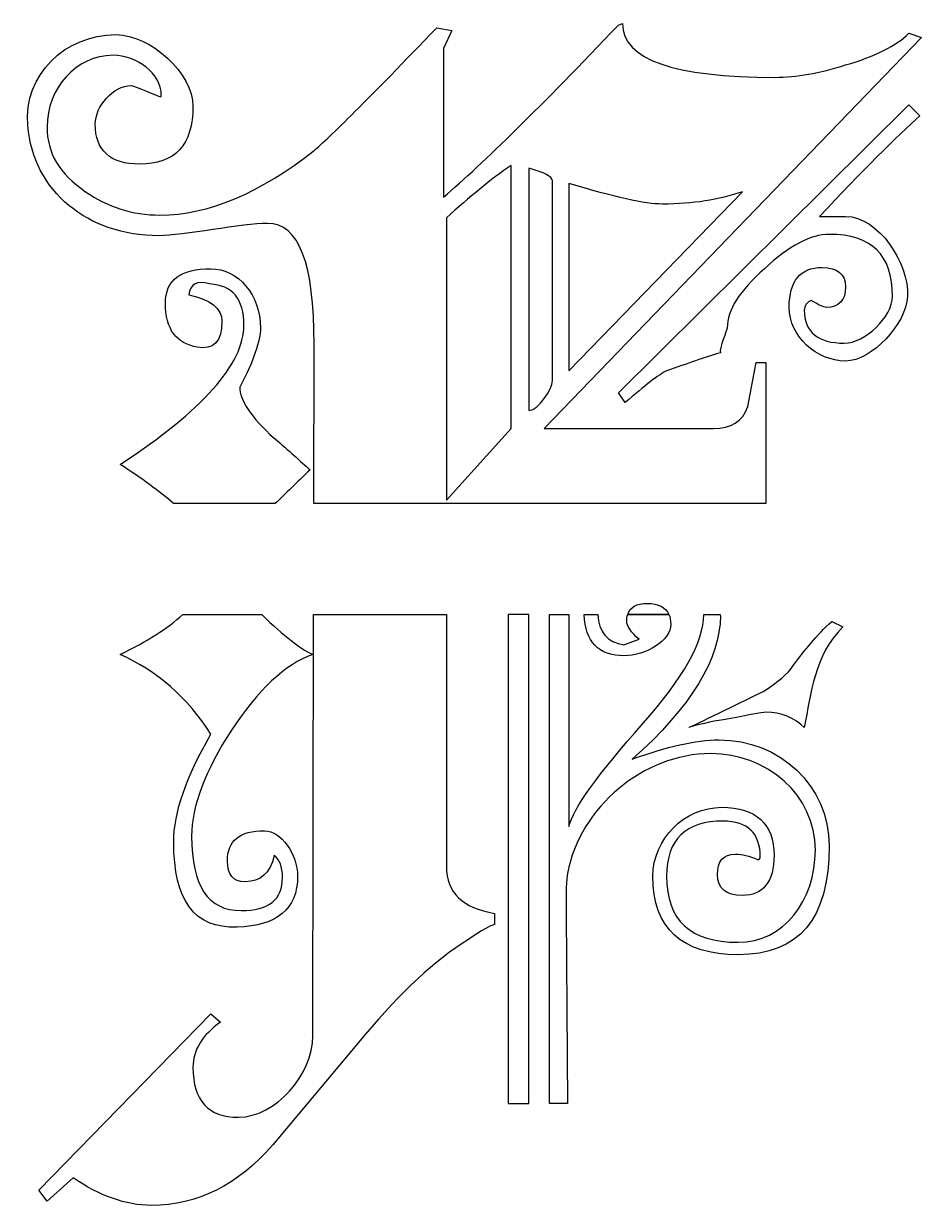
# Model space of a CAD drawing. Header units: centimetres. Extents: x -10.1 to 10.5, y -10.3 to 10.1.
# Drawn here: x 4.543 to 7.51, y 6.139 to 10.044 of the extents above; entities that cross this region are included whole.
import ezdxf

# ---------------------------------------------------------------- set-up
doc = ezdxf.new("R2010")
doc.units = ezdxf.units.CM
doc.header["$MEASUREMENT"] = 0
doc.layers.add('Layer 1', color=7, linetype='Continuous')

msp = doc.modelspace()

# ---------------------------------------------------------------- linework, layer by layer
at = {"layer": 'Layer 1'}
msp.add_lwpolyline([(6.14453, 6.47573), (6.21279, 6.47573), (6.21279, 8.09125), (6.14453, 8.09125), (6.14453, 6.47573)], close=True, dxfattribs=at)
for points, knots in [([(6.99553, 8.92403), (6.99553, 8.92403), (6.96367, 8.92403), (6.96367, 8.92403), (6.96367, 8.92403), (6.96367, 8.92403), (6.93636, 8.7784), (6.93636, 8.7784), (6.93636, 8.7784), (6.91816, 8.72834), (6.88178, 8.70559), (6.82259, 8.70559), (6.82259, 8.70559), (6.82259, 8.70559), (6.26287, 8.70559), (6.26287, 8.70559), (6.26287, 8.70559), (6.26287, 8.70559), (7.50977, 9.99803), (7.50977, 9.99803), (7.50977, 9.99803), (7.50977, 9.99803), (7.46881, 10.01168), (7.46881, 10.01168), (7.46881, 10.01168), (7.42785, 9.97072), (7.35504, 9.93432), (7.25947, 9.90701), (7.25947, 9.90701), (7.173, 9.8797), (7.09564, 9.86605), (7.0274, 9.86605), (7.0274, 9.86605), (6.69061, 9.86605), (6.52226, 9.92521), (6.52226, 10.04353), (6.52226, 10.04353), (6.52226, 10.04353), (6.50858, 10.03898), (6.50858, 10.03898), (6.50858, 10.03898), (6.25373, 9.77048), (6.06262, 9.5839), (5.93062, 9.47013), (5.93062, 9.47013), (5.93062, 9.47013), (5.93064, 9.96159), (5.93064, 9.96159), (5.93064, 9.96159), (5.93064, 9.96159), (5.95795, 10.02075), (5.95795, 10.02075), (5.95795, 10.02075), (5.95795, 10.02075), (5.90789, 10.02985), (5.90789, 10.02985), (5.90789, 10.02985), (5.6849, 9.79776), (5.54837, 9.66123), (5.50287, 9.62483), (5.50287, 9.62483), (5.32539, 9.48375), (5.15246, 9.41094), (4.99318, 9.41094), (4.99318, 9.41094), (4.90216, 9.41094), (4.82025, 9.43825), (4.74743, 9.4883), (4.74743, 9.4883), (4.66096, 9.54746), (4.62001, 9.6157), (4.62001, 9.70216), (4.62001, 9.70216), (4.62001, 9.82958), (4.71558, 9.9388), (4.83845, 9.9388), (4.83845, 9.9388), (4.91584, 9.9388), (4.99776, 9.87964), (4.99776, 9.80683), (4.99776, 9.80683), (4.99776, 9.80228), (4.99776, 9.80228), (4.99321, 9.80228), (4.99321, 9.80228), (4.98866, 9.80228), (4.91127, 9.83869), (4.89764, 9.83869), (4.89764, 9.83869), (4.83848, 9.83869), (4.77932, 9.77043), (4.77932, 9.71127), (4.77932, 9.71127), (4.77932, 9.6248), (4.82938, 9.5793), (4.92495, 9.5793), (4.92495, 9.5793), (5.04327, 9.5793), (5.10243, 9.64301), (5.10243, 9.77044), (5.10243, 9.77044), (5.10243, 9.87966), (4.96135, 10.00708), (4.84758, 10.00708), (4.84758, 10.00708), (4.6792, 10.00708), (4.54267, 9.87511), (4.55633, 9.70672), (4.55633, 9.70672), (4.57453, 9.48828), (4.75654, 9.34265), (4.98866, 9.34265), (4.98866, 9.34265), (5.06602, 9.34265), (5.27079, 9.38361), (5.34815, 9.38361), (5.34815, 9.38361), (5.45282, 9.38361), (5.5029, 9.25164), (5.5029, 8.98314), (5.5029, 8.98314), (5.5029, 8.98314), (5.50184, 8.45752), (5.50184, 8.45752), (5.50184, 8.45752), (5.50184, 8.45752), (6.99553, 8.45751), (6.99553, 8.45751), (6.99553, 8.45751), (6.99553, 8.45751), (6.99553, 8.92403), (6.99553, 8.92403)], [0, 0, 0, 0, 0.0294118, 0.0294118, 0.0294118, 0.0294118, 0.0588235, 0.0588235, 0.0588235, 0.0588235, 0.0882353, 0.0882353, 0.0882353, 0.0882353, 0.1176471, 0.1176471, 0.1176471, 0.1176471, 0.1470588, 0.1470588, 0.1470588, 0.1470588, 0.1764706, 0.1764706, 0.1764706, 0.1764706, 0.2058824, 0.2058824, 0.2058824, 0.2058824, 0.2352941, 0.2352941, 0.2352941, 0.2352941, 0.2647059, 0.2647059, 0.2647059, 0.2647059, 0.2941176, 0.2941176, 0.2941176, 0.2941176, 0.3235294, 0.3235294, 0.3235294, 0.3235294, 0.3529412, 0.3529412, 0.3529412, 0.3529412, 0.3823529, 0.3823529, 0.3823529, 0.3823529, 0.4117647, 0.4117647, 0.4117647, 0.4117647, 0.4411765, 0.4411765, 0.4411765, 0.4411765, 0.4705882, 0.4705882, 0.4705882, 0.4705882, 0.5, 0.5, 0.5, 0.5, 0.5294118, 0.5294118, 0.5294118, 0.5294118, 0.5588235, 0.5588235, 0.5588235, 0.5588235, 0.5882353, 0.5882353, 0.5882353, 0.5882353, 0.6176471, 0.6176471, 0.6176471, 0.6176471, 0.6470588, 0.6470588, 0.6470588, 0.6470588, 0.6764706, 0.6764706, 0.6764706, 0.6764706, 0.7058824, 0.7058824, 0.7058824, 0.7058824, 0.7352941, 0.7352941, 0.7352941, 0.7352941, 0.7647059, 0.7647059, 0.7647059, 0.7647059, 0.7941176, 0.7941176, 0.7941176, 0.7941176, 0.8235294, 0.8235294, 0.8235294, 0.8235294, 0.8529412, 0.8529412, 0.8529412, 0.8529412, 0.8823529, 0.8823529, 0.8823529, 0.8823529, 0.9117647, 0.9117647, 0.9117647, 0.9117647, 0.9411765, 0.9411765, 0.9411765, 0.9411765, 1, 1, 1, 1]), ([(7.50522, 9.7386), (7.50522, 9.7386), (7.46881, 9.77501), (7.46881, 9.77501), (7.46881, 9.77501), (7.46881, 9.77501), (6.50858, 8.82391), (6.50858, 8.82391), (6.50858, 8.82391), (6.50858, 8.82391), (6.53133, 8.79205), (6.53133, 8.79205), (6.53133, 8.79205), (6.59504, 8.84666), (6.64055, 8.88307), (6.66786, 8.89672), (6.66786, 8.89672), (6.73612, 8.91947), (6.79526, 8.94223), (6.84534, 8.95588), (6.84534, 8.95588), (6.84079, 8.96953), (6.86807, 9.03324), (6.86807, 9.0378), (6.86807, 9.0378), (6.86807, 9.09696), (6.90903, 9.16067), (6.99097, 9.23349), (6.99097, 9.23349), (7.07289, 9.31085), (7.1457, 9.34726), (7.20486, 9.34726), (7.20486, 9.34726), (7.34591, 9.34726), (7.41417, 9.279), (7.41417, 9.14247), (7.41417, 9.14247), (7.41417, 9.07421), (7.32318, 8.98774), (7.25489, 8.98774), (7.25489, 8.98774), (7.1684, 8.98774), (7.12292, 9.02415), (7.12292, 9.09696), (7.12292, 9.09696), (7.12292, 9.11061), (7.13205, 9.12427), (7.14567, 9.12882), (7.14567, 9.12882), (7.1684, 9.11517), (7.18663, 9.10607), (7.19573, 9.10607), (7.19573, 9.10607), (7.23669, 9.10607), (7.25944, 9.12882), (7.25944, 9.17433), (7.25944, 9.17433), (7.25944, 9.21529), (7.23213, 9.23804), (7.18208, 9.23804), (7.18208, 9.23804), (7.10927, 9.23804), (7.07286, 9.19253), (7.07286, 9.10607), (7.07286, 9.10607), (7.07286, 9.0105), (7.16385, 8.92859), (7.25944, 8.92859), (7.25944, 8.92859), (7.34591, 8.92859), (7.45965, 9.05146), (7.46423, 9.14245), (7.46423, 9.14245), (7.46878, 9.25167), (7.36866, 9.4064), (7.25944, 9.4064), (7.25944, 9.4064), (7.25944, 9.4064), (7.17299, 9.40639), (7.17299, 9.40639), (7.17299, 9.40639), (7.31409, 9.55656), (7.42786, 9.67036), (7.50522, 9.7386)], [0, 0, 0, 0, 0.0454545, 0.0454545, 0.0454545, 0.0454545, 0.0909091, 0.0909091, 0.0909091, 0.0909091, 0.1363636, 0.1363636, 0.1363636, 0.1363636, 0.1818182, 0.1818182, 0.1818182, 0.1818182, 0.2272727, 0.2272727, 0.2272727, 0.2272727, 0.2727273, 0.2727273, 0.2727273, 0.2727273, 0.3181818, 0.3181818, 0.3181818, 0.3181818, 0.3636364, 0.3636364, 0.3636364, 0.3636364, 0.4090909, 0.4090909, 0.4090909, 0.4090909, 0.4545455, 0.4545455, 0.4545455, 0.4545455, 0.5, 0.5, 0.5, 0.5, 0.5454545, 0.5454545, 0.5454545, 0.5454545, 0.5909091, 0.5909091, 0.5909091, 0.5909091, 0.6363636, 0.6363636, 0.6363636, 0.6363636, 0.6818182, 0.6818182, 0.6818182, 0.6818182, 0.7272727, 0.7272727, 0.7272727, 0.7272727, 0.7727273, 0.7727273, 0.7727273, 0.7727273, 0.8181818, 0.8181818, 0.8181818, 0.8181818, 0.8636364, 0.8636364, 0.8636364, 0.8636364, 0.9090909, 0.9090909, 0.9090909, 0.9090909, 1, 1, 1, 1]), ([(6.15365, 8.70559), (6.15365, 8.70559), (5.93976, 8.46897), (5.93976, 8.46897), (5.93976, 8.46897), (5.93976, 8.46897), (5.93976, 9.40186), (5.93976, 9.40186), (5.93976, 9.40186), (6.01712, 9.47012), (6.08539, 9.52928), (6.15365, 9.57479), (6.15365, 9.57479), (6.15365, 9.57479), (6.15365, 8.70559), (6.15365, 8.70559)], [0, 0, 0, 0, 0.2, 0.2, 0.2, 0.2, 0.4, 0.4, 0.4, 0.4, 0.6, 0.6, 0.6, 0.6, 1, 1, 1, 1]), ([(6.21279, 8.76475), (6.21279, 8.76475), (6.21279, 9.56569), (6.21279, 9.56569), (6.21279, 9.56569), (6.26288, 9.55204), (6.29015, 9.53838), (6.29015, 9.52473), (6.29015, 9.52473), (6.29015, 9.52473), (6.29015, 8.86486), (6.29015, 8.86486), (6.29015, 8.86486), (6.29015, 8.83301), (6.24467, 8.7693), (6.21279, 8.76475)], [0, 0, 0, 0, 0.2, 0.2, 0.2, 0.2, 0.4, 0.4, 0.4, 0.4, 0.6, 0.6, 0.6, 0.6, 1, 1, 1, 1]), ([(6.34479, 9.51563), (6.49497, 9.47012), (6.59509, 9.44737), (6.65422, 9.44737), (6.65422, 9.44737), (6.75434, 9.44737), (6.84083, 9.46102), (6.91819, 9.48833), (6.91819, 9.48833), (6.91819, 9.48833), (6.34478, 8.89672), (6.34478, 8.89672), (6.34478, 8.89672), (6.34478, 8.89672), (6.34479, 9.51563), (6.34479, 9.51563)], [0, 0, 0, 0, 0.2, 0.2, 0.2, 0.2, 0.4, 0.4, 0.4, 0.4, 0.6, 0.6, 0.6, 0.6, 1, 1, 1, 1]), ([(5.48923, 8.56906), (5.4574, 8.59637), (5.42097, 8.63277), (5.37091, 8.67373), (5.37091, 8.67373), (5.29355, 8.74199), (5.25714, 8.80115), (5.25714, 8.84211), (5.25714, 8.84211), (5.30265, 8.92858), (5.3254, 8.99684), (5.3254, 9.0378), (5.3254, 9.0378), (5.3254, 9.14702), (5.25259, 9.23349), (5.16157, 9.23349), (5.16157, 9.23349), (5.06148, 9.23349), (5.01139, 9.19708), (5.01139, 9.11972), (5.01139, 9.11972), (5.01139, 9.03325), (5.0478, 8.98775), (5.11606, 8.97409), (5.11606, 8.97409), (5.17067, 8.96499), (5.19798, 8.99229), (5.19798, 9.06056), (5.19798, 9.06056), (5.19798, 9.10152), (5.16157, 9.13337), (5.08876, 9.14703), (5.08876, 9.14703), (5.09334, 9.18344), (5.11607, 9.19709), (5.15702, 9.18344), (5.15702, 9.18344), (5.23438, 9.17889), (5.27079, 9.13338), (5.27079, 9.04691), (5.27079, 9.04691), (5.27079, 8.91949), (5.13429, 8.76476), (4.86124, 8.58728), (4.86124, 8.58728), (4.933, 8.54161), (4.99165, 8.49835), (5.03769, 8.45758), (5.03769, 8.45758), (5.03769, 8.45758), (5.37448, 8.45757), (5.37448, 8.45757), (5.37448, 8.45757), (5.40763, 8.49066), (5.44571, 8.52768), (5.48923, 8.56906)], [0, 0, 0, 0, 0.0666667, 0.0666667, 0.0666667, 0.0666667, 0.1333333, 0.1333333, 0.1333333, 0.1333333, 0.2, 0.2, 0.2, 0.2, 0.2666667, 0.2666667, 0.2666667, 0.2666667, 0.3333333, 0.3333333, 0.3333333, 0.3333333, 0.4, 0.4, 0.4, 0.4, 0.4666667, 0.4666667, 0.4666667, 0.4666667, 0.5333333, 0.5333333, 0.5333333, 0.5333333, 0.6, 0.6, 0.6, 0.6, 0.6666667, 0.6666667, 0.6666667, 0.6666667, 0.7333333, 0.7333333, 0.7333333, 0.7333333, 0.8, 0.8, 0.8, 0.8, 0.8666667, 0.8666667, 0.8666667, 0.8666667, 1, 1, 1, 1]), ([(6.60416, 8.12766), (6.56828, 8.12766), (6.54677, 8.11612), (6.53918, 8.09125), (6.53918, 8.09125), (6.53918, 8.09125), (6.67541, 8.09125), (6.67541, 8.09125), (6.67541, 8.09125), (6.66485, 8.11541), (6.64064, 8.12766), (6.60416, 8.12766)], [0, 0, 0, 0, 0.25, 0.25, 0.25, 0.25, 0.5, 0.5, 0.5, 0.5, 1, 1, 1, 1]), ([(5.49836, 6.69869), (5.49836, 6.57127), (5.37546, 6.43022), (5.25261, 6.43022), (5.25261, 6.43022), (5.15249, 6.43022), (5.10243, 6.4848), (5.10243, 6.59402), (5.10243, 6.59402), (5.10243, 6.65318), (5.13429, 6.70324), (5.19342, 6.7442), (5.19342, 6.7442), (5.19342, 6.7442), (5.16156, 6.77151), (5.16156, 6.77151), (5.16156, 6.77151), (5.16156, 6.77151), (4.59273, 6.189), (4.59273, 6.189), (4.59273, 6.189), (4.59273, 6.189), (4.62001, 6.15259), (4.62001, 6.15259), (4.62001, 6.15259), (4.62001, 6.15259), (4.7065, 6.22995), (4.7065, 6.22995), (4.7065, 6.22995), (4.79297, 6.17079), (4.87943, 6.13896), (4.9659, 6.13896), (4.9659, 6.13896), (5.11608, 6.13896), (5.2526, 6.20722), (5.36637, 6.33917), (5.36637, 6.33917), (5.36637, 6.33917), (5.67125, 6.70324), (5.67125, 6.70324), (5.67125, 6.70324), (5.7896, 6.84432), (5.90334, 6.94899), (6.01256, 7.01725), (6.01256, 7.01725), (6.05807, 7.04911), (6.08537, 7.06276), (6.09903, 7.06731), (6.09903, 7.06731), (6.09903, 7.06731), (6.09903, 7.10372), (6.09903, 7.10372), (6.09903, 7.10372), (5.99436, 7.12192), (5.93975, 7.17198), (5.93975, 7.25845), (5.93975, 7.25845), (5.93975, 7.25845), (5.93975, 8.09125), (5.93975, 8.09125), (5.93975, 8.09125), (5.93975, 8.09125), (5.50111, 8.09125), (5.50111, 8.09125), (5.50111, 8.09125), (5.50111, 8.09125), (5.49836, 6.69869), (5.49836, 6.69869)], [0, 0, 0, 0, 0.0555556, 0.0555556, 0.0555556, 0.0555556, 0.1111111, 0.1111111, 0.1111111, 0.1111111, 0.1666667, 0.1666667, 0.1666667, 0.1666667, 0.2222222, 0.2222222, 0.2222222, 0.2222222, 0.2777778, 0.2777778, 0.2777778, 0.2777778, 0.3333333, 0.3333333, 0.3333333, 0.3333333, 0.3888889, 0.3888889, 0.3888889, 0.3888889, 0.4444444, 0.4444444, 0.4444444, 0.4444444, 0.5, 0.5, 0.5, 0.5, 0.5555556, 0.5555556, 0.5555556, 0.5555556, 0.6111111, 0.6111111, 0.6111111, 0.6111111, 0.6666667, 0.6666667, 0.6666667, 0.6666667, 0.7222222, 0.7222222, 0.7222222, 0.7222222, 0.7777778, 0.7777778, 0.7777778, 0.7777778, 0.8333333, 0.8333333, 0.8333333, 0.8333333, 0.8888889, 0.8888889, 0.8888889, 0.8888889, 1, 1, 1, 1]), ([(4.86122, 7.95928), (4.98409, 7.90467), (5.08421, 7.8182), (5.16158, 7.69533), (5.16158, 7.69533), (5.07966, 7.55425), (5.03871, 7.43593), (5.03871, 7.34036), (5.03871, 7.34036), (5.03871, 7.14467), (5.10697, 7.05366), (5.24805, 7.05821), (5.24805, 7.05821), (5.38, 7.06276), (5.44826, 7.11737), (5.44826, 7.22659), (5.44826, 7.22659), (5.44826, 7.2994), (5.39368, 7.37677), (5.33904, 7.37677), (5.33904, 7.37677), (5.25712, 7.37677), (5.21617, 7.34491), (5.21617, 7.27665), (5.21617, 7.27665), (5.21617, 7.23114), (5.23437, 7.20839), (5.2753, 7.20839), (5.2753, 7.20839), (5.32539, 7.20839), (5.35724, 7.2357), (5.37087, 7.29486), (5.37087, 7.29486), (5.38907, 7.28121), (5.39818, 7.25845), (5.39818, 7.22205), (5.39818, 7.22205), (5.39818, 7.14924), (5.35267, 7.11283), (5.26165, 7.11283), (5.26165, 7.11283), (5.15243, 7.11283), (5.09785, 7.19475), (5.09785, 7.35858), (5.09785, 7.35858), (5.09785, 7.4587), (5.14336, 7.57702), (5.2298, 7.70899), (5.2298, 7.70899), (5.31629, 7.84096), (5.40728, 7.92743), (5.4983, 7.95929), (5.4983, 7.95929), (5.46644, 7.97294), (5.41636, 8.00935), (5.34355, 8.07761), (5.34355, 8.07761), (5.33858, 8.08232), (5.33421, 8.08671), (5.32953, 8.09126), (5.32953, 8.09126), (5.32953, 8.09126), (5.06865, 8.09125), (5.06865, 8.09125), (5.06865, 8.09125), (5.01928, 8.04598), (4.9502, 8.00171), (4.86122, 7.95928)], [0, 0, 0, 0, 0.0555556, 0.0555556, 0.0555556, 0.0555556, 0.1111111, 0.1111111, 0.1111111, 0.1111111, 0.1666667, 0.1666667, 0.1666667, 0.1666667, 0.2222222, 0.2222222, 0.2222222, 0.2222222, 0.2777778, 0.2777778, 0.2777778, 0.2777778, 0.3333333, 0.3333333, 0.3333333, 0.3333333, 0.3888889, 0.3888889, 0.3888889, 0.3888889, 0.4444444, 0.4444444, 0.4444444, 0.4444444, 0.5, 0.5, 0.5, 0.5, 0.5555556, 0.5555556, 0.5555556, 0.5555556, 0.6111111, 0.6111111, 0.6111111, 0.6111111, 0.6666667, 0.6666667, 0.6666667, 0.6666667, 0.7222222, 0.7222222, 0.7222222, 0.7222222, 0.7777778, 0.7777778, 0.7777778, 0.7777778, 0.8333333, 0.8333333, 0.8333333, 0.8333333, 0.8888889, 0.8888889, 0.8888889, 0.8888889, 1, 1, 1, 1]), ([(6.59053, 7.73173), (6.44033, 7.56335), (6.35844, 7.44958), (6.34478, 7.39042), (6.34478, 7.39042), (6.34478, 7.39042), (6.34478, 8.09125), (6.34478, 8.09125), (6.34478, 8.09125), (6.34478, 8.09125), (6.28108, 8.09125), (6.28108, 8.09125), (6.28108, 8.09125), (6.28108, 8.09125), (6.28108, 6.47573), (6.28108, 6.47573), (6.28108, 6.47573), (6.28108, 6.47573), (6.34024, 6.47573), (6.34024, 6.47573), (6.34024, 6.47573), (6.34024, 6.47573), (6.33569, 7.10372), (6.33569, 7.10372), (6.33569, 7.10372), (6.33569, 7.17198), (6.33569, 7.21749), (6.34024, 7.23569), (6.34024, 7.23569), (6.3812, 7.45413), (6.59054, 7.63161), (6.81353, 7.63161), (6.81353, 7.63161), (7.00011, 7.63161), (7.15937, 7.49508), (7.15937, 7.31305), (7.15937, 7.31305), (7.15937, 7.14467), (7.0547, 7.00814), (6.90452, 7.00814), (6.90452, 7.00814), (6.74524, 7.00814), (6.6679, 7.08095), (6.6679, 7.22658), (6.6679, 7.22658), (6.6679, 7.34945), (6.73159, 7.40861), (6.85448, 7.40861), (6.85448, 7.40861), (6.9364, 7.40861), (6.97735, 7.36765), (6.97735, 7.29029), (6.97735, 7.29029), (6.97735, 7.28574), (6.9728, 7.28119), (6.96825, 7.28119), (6.96825, 7.28119), (6.94094, 7.29484), (6.91819, 7.29939), (6.89544, 7.29939), (6.89544, 7.29939), (6.85448, 7.29939), (6.83628, 7.27664), (6.83628, 7.23113), (6.83628, 7.23113), (6.83628, 7.18562), (6.86359, 7.16287), (6.91822, 7.16287), (6.91822, 7.16287), (6.98648, 7.16287), (7.02286, 7.20838), (7.02286, 7.29484), (7.02286, 7.29484), (7.02286, 7.39951), (6.96373, 7.45412), (6.84995, 7.45412), (6.84995, 7.45412), (6.72705, 7.45412), (6.62241, 7.34945), (6.62241, 7.22658), (6.62241, 7.22658), (6.62241, 7.05365), (6.71795, 6.96718), (6.90454, 6.96718), (6.90454, 6.96718), (7.10478, 6.96718), (7.20492, 7.0855), (7.20492, 7.3267), (7.20492, 7.3267), (7.20492, 7.52694), (7.04109, 7.67711), (6.84085, 7.67711), (6.84085, 7.67711), (6.76346, 7.67711), (6.66792, 7.65436), (6.55415, 7.6134), (6.55415, 7.6134), (6.74984, 7.78633), (6.8454, 7.94561), (6.8454, 8.08669), (6.8454, 8.08669), (6.8454, 8.08825), (6.84519, 8.08971), (6.84516, 8.09124), (6.84516, 8.09124), (6.84516, 8.09124), (6.79077, 8.09125), (6.79077, 8.09125), (6.79077, 8.09125), (6.79074, 8.00023), (6.72248, 7.88188), (6.59053, 7.73173)], [0, 0, 0, 0, 0.0344828, 0.0344828, 0.0344828, 0.0344828, 0.0689655, 0.0689655, 0.0689655, 0.0689655, 0.1034483, 0.1034483, 0.1034483, 0.1034483, 0.137931, 0.137931, 0.137931, 0.137931, 0.1724138, 0.1724138, 0.1724138, 0.1724138, 0.2068966, 0.2068966, 0.2068966, 0.2068966, 0.2413793, 0.2413793, 0.2413793, 0.2413793, 0.2758621, 0.2758621, 0.2758621, 0.2758621, 0.3103448, 0.3103448, 0.3103448, 0.3103448, 0.3448276, 0.3448276, 0.3448276, 0.3448276, 0.3793103, 0.3793103, 0.3793103, 0.3793103, 0.4137931, 0.4137931, 0.4137931, 0.4137931, 0.4482759, 0.4482759, 0.4482759, 0.4482759, 0.4827586, 0.4827586, 0.4827586, 0.4827586, 0.5172414, 0.5172414, 0.5172414, 0.5172414, 0.5517241, 0.5517241, 0.5517241, 0.5517241, 0.5862069, 0.5862069, 0.5862069, 0.5862069, 0.6206897, 0.6206897, 0.6206897, 0.6206897, 0.6551724, 0.6551724, 0.6551724, 0.6551724, 0.6896552, 0.6896552, 0.6896552, 0.6896552, 0.7241379, 0.7241379, 0.7241379, 0.7241379, 0.7586207, 0.7586207, 0.7586207, 0.7586207, 0.7931034, 0.7931034, 0.7931034, 0.7931034, 0.8275862, 0.8275862, 0.8275862, 0.8275862, 0.862069, 0.862069, 0.862069, 0.862069, 0.8965517, 0.8965517, 0.8965517, 0.8965517, 0.9310345, 0.9310345, 0.9310345, 0.9310345, 1, 1, 1, 1]), ([(6.52682, 7.9547), (6.59963, 7.9547), (6.68155, 8.00476), (6.68155, 8.05937), (6.68155, 8.05937), (6.68155, 8.07173), (6.67938, 8.08223), (6.67546, 8.09123), (6.67546, 8.09123), (6.67546, 8.09123), (6.53923, 8.09122), (6.53923, 8.09122), (6.53923, 8.09122), (6.53719, 8.08455), (6.53595, 8.07712), (6.53595, 8.06847), (6.53595, 8.06847), (6.53595, 8.05482), (6.54963, 8.03206), (6.57691, 8.00931), (6.57691, 8.00931), (6.57691, 8.00931), (6.52685, 7.99111), (6.52685, 7.99111), (6.52685, 7.99111), (6.47065, 7.99976), (6.44351, 8.03334), (6.44089, 8.09123), (6.44089, 8.09123), (6.44089, 8.09123), (6.39543, 8.09122), (6.39543, 8.09122), (6.39543, 8.09122), (6.39837, 8.00187), (6.44324, 7.9547), (6.52682, 7.9547)], [0, 0, 0, 0, 0.1, 0.1, 0.1, 0.1, 0.2, 0.2, 0.2, 0.2, 0.3, 0.3, 0.3, 0.3, 0.4, 0.4, 0.4, 0.4, 0.5, 0.5, 0.5, 0.5, 0.6, 0.6, 0.6, 0.6, 0.7, 0.7, 0.7, 0.7, 0.8, 0.8, 0.8, 0.8, 1, 1, 1, 1]), ([(7.08655, 7.92287), (7.06835, 7.89556), (7.03649, 7.86826), (6.98646, 7.8364), (6.98646, 7.8364), (6.82715, 7.75904), (6.74527, 7.71808), (6.74071, 7.71808), (6.74071, 7.71808), (6.79077, 7.73173), (6.8317, 7.74083), (6.86811, 7.74539), (6.86811, 7.74539), (6.93637, 7.75904), (6.98188, 7.76814), (6.99553, 7.76814), (6.99553, 7.76814), (7.04559, 7.76814), (7.09107, 7.74994), (7.12293, 7.71808), (7.12293, 7.71808), (7.14568, 7.83185), (7.15479, 7.95472), (7.25035, 8.05029), (7.25035, 8.05029), (7.25035, 8.05029), (7.21394, 8.06849), (7.21394, 8.06849), (7.21394, 8.06849), (7.16391, 8.02296), (7.12295, 7.9729), (7.08655, 7.92287)], [0, 0, 0, 0, 0.1111111, 0.1111111, 0.1111111, 0.1111111, 0.2222222, 0.2222222, 0.2222222, 0.2222222, 0.3333333, 0.3333333, 0.3333333, 0.3333333, 0.4444444, 0.4444444, 0.4444444, 0.4444444, 0.5555556, 0.5555556, 0.5555556, 0.5555556, 0.6666667, 0.6666667, 0.6666667, 0.6666667, 0.7777778, 0.7777778, 0.7777778, 0.7777778, 1, 1, 1, 1])]:
    msp.add_open_spline(points, degree=3, knots=knots, dxfattribs=at)

doc.saveas('drawing.dxf')
